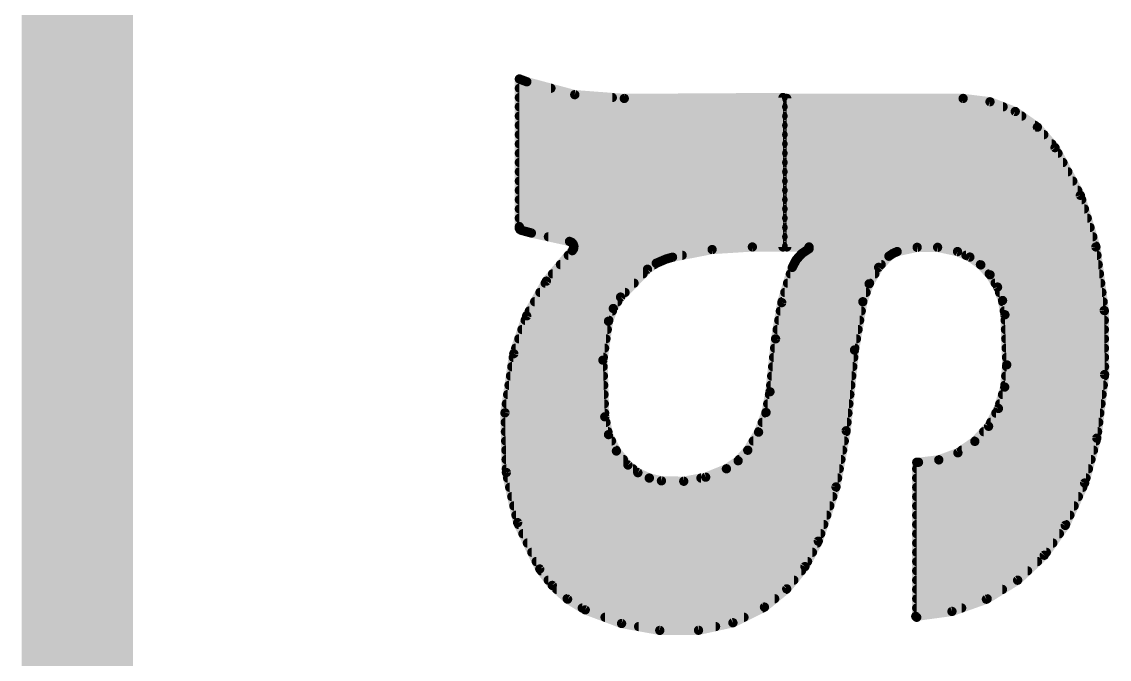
# Model space of a CAD drawing. Extents: x -6.3 to 44.5, y -10.2 to 43.3.
# Drawn here: x -0.152 to 2.823, y 10.172 to 11.917 of the extents above; entities that cross this region are included whole.
import ezdxf

# ---------------------------------------------------------------- set-up
doc = ezdxf.new("R2010")
doc.units = 0
doc.layers.add('20', color=53, linetype='CONTINUOUS')
doc.layers.add('22', color=40, linetype='CONTINUOUS')

msp = doc.modelspace()

# ---------------------------------------------------------------- linework, layer by layer
at = {"layer": '20', "const_width": 0.3048}
msp.add_lwpolyline([(0, 39.37), (0, 3.81)], dxfattribs=at)
at = {"layer": '22', "const_width": 0.0127}
for points in [[(1.2154, 11.7602, 1), (1.2026, 11.7602)], [(1.2112, 11.7662, 1), (1.2068, 11.7542)], [(1.2311, 11.7587, 1), (1.2277, 11.7465)], [(1.2272, 11.7466, 1), (1.2316, 11.7586)], [(1.209, 11.7411, 1), (1.209, 11.7285)], [(1.2955, 11.7285, 1), (1.2955, 11.7411)], [(1.3611, 11.7236, 1), (1.3601, 11.7109)], [(1.359, 11.7111, 1), (1.3623, 11.7234)], [(1.209, 11.7157, 1), (1.209, 11.7031)], [(1.209, 11.6904, 1), (1.209, 11.6777)], [(1.4634, 11.7031, 1), (1.4634, 11.7157)], [(1.4961, 11.7132, 1), (1.4961, 11.7006)], [(1.4956, 11.7006, 1), (1.4966, 11.7132)], [(1.9368, 11.7094, 1), (1.9241, 11.7094)], [(1.9304, 11.7031, 1), (1.9304, 11.7157)], [(1.9304, 11.6777, 1), (1.9304, 11.6904)], [(1.947, 11.7069, 1), (1.9343, 11.7069)], [(1.9406, 11.7133, 1), (1.9406, 11.7006)], [(1.9406, 11.6904, 1), (1.9406, 11.6777)], [(2.424, 11.7132, 1), (2.4224, 11.7006)], [(2.4232, 11.7006, 1), (2.4232, 11.7133)], [(2.499, 11.7037, 1), (2.4944, 11.6919)], [(2.4959, 11.6915, 1), (2.4975, 11.7041)], [(2.5324, 11.6777, 1), (2.5324, 11.6904)], [(1.209, 11.6649, 1), (1.209, 11.6523)], [(1.9304, 11.6523, 1), (1.9304, 11.6649)], [(1.9406, 11.6649, 1), (1.9406, 11.6523)], [(2.5695, 11.6763, 1), (2.5621, 11.6659)], [(2.5635, 11.6652, 1), (2.5681, 11.677)], [(2.5835, 11.6523, 1), (2.5835, 11.6649)], [(1.209, 11.6395, 1), (1.209, 11.6269)], [(1.9304, 11.6269, 1), (1.9304, 11.6395)], [(1.9406, 11.6395, 1), (1.9406, 11.6269)], [(2.6195, 11.6269, 1), (2.6195, 11.6395)], [(2.6311, 11.6325, 1), (2.6215, 11.6242)], [(2.6226, 11.6232, 1), (2.63, 11.6336)], [(1.209, 11.6142, 1), (1.209, 11.6015)], [(1.9304, 11.6015, 1), (1.9304, 11.6142)], [(1.9406, 11.6142, 1), (1.9406, 11.6015)], [(2.644, 11.6015, 1), (2.644, 11.6142)], [(1.209, 11.5887, 1), (1.209, 11.5761)], [(1.9304, 11.5761, 1), (1.9304, 11.5887)], [(1.9406, 11.5887, 1), (1.9406, 11.5761)], [(2.6658, 11.5761, 1), (2.6658, 11.5887)], [(2.6802, 11.5752, 1), (2.669, 11.5692)], [(2.6698, 11.5681, 1), (2.6794, 11.5763)], [(1.209, 11.5633, 1), (1.209, 11.5507)], [(1.9304, 11.5507, 1), (1.9304, 11.5633)], [(1.9406, 11.5633, 1), (1.9406, 11.5507)], [(2.6827, 11.5507, 1), (2.6827, 11.5633)], [(1.209, 11.538, 1), (1.209, 11.5253)], [(1.209, 11.5125, 1), (1.209, 11.4999)], [(1.9304, 11.5253, 1), (1.9304, 11.538)], [(1.9304, 11.4999, 1), (1.9304, 11.5125)], [(1.9406, 11.538, 1), (1.9406, 11.5253)], [(1.9406, 11.5125, 1), (1.9406, 11.4999)], [(2.6962, 11.5253, 1), (2.6962, 11.538)], [(2.7097, 11.4999, 1), (2.7097, 11.5125)], [(1.209, 11.4871, 1), (1.209, 11.4745)], [(1.9304, 11.4745, 1), (1.9304, 11.4871)], [(1.9406, 11.4871, 1), (1.9406, 11.4745)], [(2.7232, 11.4745, 1), (2.7232, 11.4871)], [(1.209, 11.4618, 1), (1.209, 11.4491)], [(1.9304, 11.4491, 1), (1.9304, 11.4618)], [(1.9406, 11.4618, 1), (1.9406, 11.4491)], [(2.7367, 11.4491, 1), (2.7367, 11.4618)], [(1.209, 11.4363, 1), (1.209, 11.4237)], [(1.9304, 11.4237, 1), (1.9304, 11.4363)], [(1.9406, 11.4363, 1), (1.9406, 11.4237)], [(2.75, 11.4437, 1), (2.7378, 11.44)], [(2.7383, 11.4389, 1), (2.7495, 11.4449)], [(2.7475, 11.4237, 1), (2.7475, 11.4363)], [(1.209, 11.4109, 1), (1.209, 11.3983)], [(1.9304, 11.3983, 1), (1.9304, 11.4109)], [(1.9406, 11.4109, 1), (1.9406, 11.3983)], [(2.7551, 11.3983, 1), (2.7551, 11.4109)], [(1.2088, 11.3601, 1), (1.2088, 11.3475)], [(1.209, 11.3856, 1), (1.209, 11.3729)], [(1.2153, 11.3558, 1), (1.2027, 11.3568)], [(1.9304, 11.3729, 1), (1.9304, 11.3856)], [(1.9304, 11.3475, 1), (1.9304, 11.3601)], [(1.9406, 11.3856, 1), (1.9406, 11.3729)], [(1.9406, 11.3601, 1), (1.9406, 11.3475)], [(2.7627, 11.3729, 1), (2.7627, 11.3856)], [(2.7704, 11.3475, 1), (2.7704, 11.3601)], [(1.2023, 11.3527, 1), (1.215, 11.3516)], [(1.2143, 11.355, 1), (1.203, 11.3493)], [(1.2026, 11.3563, 1), (1.2154, 11.3563)], [(1.2139, 11.3538, 1), (1.2072, 11.343)], [(1.2049, 11.3455, 1), (1.2162, 11.3513)], [(1.2158, 11.3523, 1), (1.2124, 11.3401)], [(1.2108, 11.3408, 1), (1.2174, 11.3516)], [(1.2435, 11.3448, 1), (1.2407, 11.3324)], [(1.2404, 11.3325, 1), (1.2438, 11.3447)], [(1.2885, 11.3347, 1), (1.2885, 11.3221)], [(1.9304, 11.3221, 1), (1.9304, 11.3347)], [(1.9406, 11.3347, 1), (1.9406, 11.3221)], [(2.778, 11.3221, 1), (2.778, 11.3347)], [(1.3487, 11.3215, 1), (1.3437, 11.3099)], [(1.3448, 11.3095, 1), (1.3476, 11.3219)], [(1.3569, 11.3174, 1), (1.3474, 11.3089)], [(1.3496, 11.3073, 1), (1.3547, 11.319)], [(1.3625, 11.3101, 1), (1.3504, 11.3065)], [(1.3517, 11.3041, 1), (1.3612, 11.3125)], [(1.358, 11.3094, 1), (1.358, 11.2967)], [(1.3646, 11.3012, 1), (1.352, 11.303)], [(1.3522, 11.3003, 1), (1.3644, 11.3039)], [(1.3627, 11.2922, 1), (1.3521, 11.2992)], [(1.8466, 11.3069, 1), (1.8466, 11.2942)], [(1.847, 11.2942, 1), (1.8462, 11.3068)], [(1.9241, 11.3005, 1), (1.9368, 11.3005)], [(1.9304, 11.2967, 1), (1.9304, 11.3094)], [(1.9304, 11.2942, 1), (1.9304, 11.3069)], [(1.9406, 11.3094, 1), (1.9406, 11.2967)], [(1.9406, 11.3069, 1), (1.9406, 11.2942)], [(1.9343, 11.3005, 1), (1.947, 11.3005)], [(2.0078, 11.3005, 1), (1.9951, 11.3005)], [(2.005, 11.2901, 1), (1.998, 11.3007)], [(2.0015, 11.2942, 1), (2.0015, 11.3069)], [(2.2974, 11.3058, 1), (2.2974, 11.2931)], [(2.2987, 11.2933, 1), (2.2961, 11.3057)], [(2.3546, 11.3057, 1), (2.352, 11.2933)], [(2.3533, 11.2931, 1), (2.3533, 11.3058)], [(2.7927, 11.3013, 1), (2.7801, 11.2997)], [(2.7803, 11.2987, 1), (2.7925, 11.3023)], [(2.7856, 11.2967, 1), (2.7856, 11.3094)], [(1.343, 11.284, 1), (1.343, 11.2713)], [(1.3485, 11.2938, 1), (1.3591, 11.2868)], [(1.3586, 11.2862, 1), (1.349, 11.2944)], [(1.3511, 11.2966, 1), (1.3636, 11.2948)], [(1.6086, 11.2735, 1), (1.6122, 11.2613)], [(1.6129, 11.2616, 1), (1.6079, 11.2732)], [(1.6269, 11.2787, 1), (1.6293, 11.2663)], [(1.6299, 11.2664, 1), (1.6263, 11.2786)], [(1.6545, 11.2713, 1), (1.6545, 11.284)], [(1.7361, 11.2998, 1), (1.7369, 11.2871)], [(1.7377, 11.2872, 1), (1.7352, 11.2997)], [(1.9721, 11.2624, 1), (1.9609, 11.2682)], [(1.9776, 11.284, 1), (1.9776, 11.2713)], [(1.9786, 11.2879, 1), (1.9856, 11.2773)], [(1.9868, 11.2783, 1), (1.9773, 11.2868)], [(1.9951, 11.2954, 1), (2.0078, 11.2954)], [(2.2164, 11.2803, 1), (2.2236, 11.2699)], [(2.2247, 11.2708, 1), (2.2153, 11.2794)], [(2.2236, 11.2713, 1), (2.2236, 11.284)], [(2.2282, 11.2884, 1), (2.2333, 11.2767)], [(2.2344, 11.2773, 1), (2.2272, 11.2878)], [(2.2415, 11.294, 1), (2.2441, 11.2816)], [(2.2453, 11.282, 1), (2.2403, 11.2936)], [(2.4105, 11.2936, 1), (2.4053, 11.282)], [(2.4066, 11.2816, 1), (2.4092, 11.294)], [(2.4309, 11.284, 1), (2.4309, 11.2713)], [(2.4453, 11.278, 1), (2.438, 11.2677)], [(2.4391, 11.267, 1), (2.4442, 11.2786)], [(2.7894, 11.2713, 1), (2.7894, 11.284)], [(1.3214, 11.2585, 1), (1.3214, 11.2459)], [(1.556, 11.2447, 1), (1.5632, 11.2343)], [(1.5642, 11.2351, 1), (1.555, 11.2439)], [(1.5811, 11.2618, 1), (1.5861, 11.2501)], [(1.5782, 11.2459, 1), (1.5782, 11.2585)], [(1.5872, 11.2507, 1), (1.58, 11.2612)], [(1.9502, 11.2475, 1), (1.9614, 11.2417)], [(1.9619, 11.2428, 1), (1.9497, 11.2464)], [(1.9597, 11.2585, 1), (1.9597, 11.2459)], [(1.9618, 11.2695, 1), (1.9712, 11.261)], [(2.1873, 11.2489, 1), (2.1967, 11.2403)], [(2.1975, 11.2414, 1), (2.1865, 11.2478)], [(2.199, 11.2459, 1), (2.199, 11.2585)], [(2.4705, 11.2585, 1), (2.4705, 11.2459)], [(2.4764, 11.2557, 1), (2.467, 11.2471)], [(2.468, 11.2462, 1), (2.4754, 11.2565)], [(2.7928, 11.2459, 1), (2.7928, 11.2585)], [(1.2781, 11.2111, 1), (1.2878, 11.2029)], [(1.2885, 11.2039, 1), (1.2774, 11.2101)], [(1.2998, 11.2332, 1), (1.2998, 11.2205)], [(1.5473, 11.2205, 1), (1.5473, 11.2332)], [(1.9505, 11.2332, 1), (1.9505, 11.2205)], [(2.1817, 11.2205, 1), (2.1817, 11.2332)], [(2.4945, 11.2332, 1), (2.4945, 11.2205)], [(2.5022, 11.2276, 1), (2.4914, 11.221)], [(2.4921, 11.22, 1), (2.5015, 11.2286)], [(2.7961, 11.2205, 1), (2.7961, 11.2332)], [(1.2654, 11.1823, 1), (1.2654, 11.1697)], [(1.2798, 11.2078, 1), (1.2798, 11.1951)], [(1.4982, 11.1697, 1), (1.4982, 11.1823)], [(1.5228, 11.1951, 1), (1.5228, 11.2078)], [(1.9353, 11.1823, 1), (1.9353, 11.1697)], [(1.9429, 11.2078, 1), (1.9429, 11.1951)], [(2.1577, 11.1697, 1), (2.1577, 11.1823)], [(2.1605, 11.2028, 1), (2.1716, 11.1964)], [(2.172, 11.1975, 1), (2.1601, 11.2017)], [(2.1671, 11.1951, 1), (2.1671, 11.2078)], [(2.5108, 11.2078, 1), (2.5108, 11.1951)], [(2.5233, 11.1929, 1), (2.5114, 11.1885)], [(2.5119, 11.1874, 1), (2.5228, 11.194)], [(2.5228, 11.1823, 1), (2.5228, 11.1697)], [(2.7995, 11.1951, 1), (2.7995, 11.2078)], [(2.8029, 11.1697, 1), (2.8029, 11.1823)], [(1.251, 11.157, 1), (1.251, 11.1443)], [(1.4779, 11.1443, 1), (1.4779, 11.157)], [(1.4813, 11.1677, 1), (1.4905, 11.1589)], [(1.4913, 11.1599, 1), (1.4805, 11.1667)], [(1.9333, 11.1471, 1), (1.9208, 11.1492)], [(1.9278, 11.157, 1), (1.9278, 11.1443)], [(2.1428, 11.1527, 1), (2.1548, 11.1485)], [(2.1551, 11.1495, 1), (2.1425, 11.1517)], [(2.1488, 11.1443, 1), (2.1488, 11.157)], [(2.5374, 11.1549, 1), (2.5248, 11.1528)], [(2.5251, 11.1516, 1), (2.537, 11.1561)], [(2.5316, 11.157, 1), (2.5316, 11.1443)], [(2.8062, 11.1443, 1), (2.8062, 11.157)], [(1.2365, 11.1316, 1), (1.2365, 11.1189)], [(1.4607, 11.1354, 1), (1.4714, 11.1286)], [(1.472, 11.1297, 1), (1.4601, 11.1342)], [(1.4635, 11.1189, 1), (1.4635, 11.1316)], [(1.9231, 11.1316, 1), (1.9231, 11.1189)], [(1.921, 11.15, 1), (1.9331, 11.1464)], [(2.1444, 11.1189, 1), (2.1444, 11.1316)], [(2.5358, 11.1316, 1), (2.5358, 11.1189)], [(2.8157, 11.1267, 1), (2.803, 11.1266)], [(2.8031, 11.1258, 1), (2.8157, 11.1275)], [(2.8094, 11.1189, 1), (2.8094, 11.1316)], [(1.2249, 11.1061, 1), (1.2249, 11.0935)], [(1.2235, 11.1151, 1), (1.2345, 11.1088)], [(1.235, 11.1099, 1), (1.223, 11.114)], [(1.4592, 11.0964, 1), (1.4466, 11.0982)], [(1.447, 11.0996, 1), (1.4588, 11.095)], [(1.4539, 11.0935, 1), (1.4539, 11.1061)], [(1.9188, 11.1061, 1), (1.9188, 11.0935)], [(2.14, 11.0935, 1), (2.14, 11.1061)], [(2.5438, 11.1152, 1), (2.5312, 11.1148)], [(2.5312, 11.114, 1), (2.5438, 11.116)], [(2.5381, 11.1061, 1), (2.5381, 11.0935)], [(2.8095, 11.0935, 1), (2.8095, 11.1061)], [(1.2162, 11.0808, 1), (1.2162, 11.0681)], [(1.4496, 11.0681, 1), (1.4496, 11.0808)], [(1.9144, 11.0808, 1), (1.9144, 11.0681)], [(2.1357, 11.0681, 1), (2.1357, 11.0808)], [(2.539, 11.0808, 1), (2.539, 11.0681)], [(2.8096, 11.0681, 1), (2.8096, 11.0808)], [(1.2076, 11.0554, 1), (1.2076, 11.0427)], [(1.446, 11.0427, 1), (1.446, 11.0554)], [(1.9101, 11.0554, 1), (1.9101, 11.0427)], [(1.9164, 11.0483, 1), (1.9038, 11.0497)], [(1.9038, 11.0501, 1), (1.9164, 11.0479)], [(2.1313, 11.0427, 1), (2.1313, 11.0554)], [(2.5399, 11.0554, 1), (2.5399, 11.0427)], [(2.8098, 11.0427, 1), (2.8098, 11.0554)], [(1.1923, 11.0046, 1), (1.1923, 10.9919)], [(1.2001, 11.0075, 1), (1.1875, 11.0093)], [(1.1878, 11.0104, 1), (1.1998, 11.0064)], [(1.199, 11.0299, 1), (1.199, 11.0173)], [(1.4387, 10.9919, 1), (1.4387, 11.0046)], [(1.4423, 11.0173, 1), (1.4423, 11.0299)], [(1.9047, 11.0046, 1), (1.9047, 10.9919)], [(1.9074, 11.0299, 1), (1.9074, 11.0173)], [(2.1197, 11.0196, 1), (2.1323, 11.0174)], [(2.1323, 11.0178, 1), (2.1197, 11.0192)], [(2.1239, 10.9919, 1), (2.1239, 11.0046)], [(2.1269, 11.0173, 1), (2.1269, 11.0299)], [(2.5408, 11.0299, 1), (2.5408, 11.0173)], [(2.5418, 11.0046, 1), (2.5418, 10.9919)], [(2.8099, 11.0173, 1), (2.8099, 11.0299)], [(2.81, 10.9919, 1), (2.81, 11.0046)], [(1.1885, 10.9792, 1), (1.1885, 10.9665)], [(1.4439, 10.9908, 1), (1.4313, 10.9904)], [(1.4313, 10.9915, 1), (1.4439, 10.9897)], [(1.4382, 10.9665, 1), (1.4382, 10.9792)], [(1.902, 10.9792, 1), (1.902, 10.9665)], [(2.1213, 10.9665, 1), (2.1213, 10.9792)], [(2.542, 10.9792, 1), (2.542, 10.9665)], [(2.5488, 10.9773, 1), (2.5362, 10.9785)], [(2.5362, 10.9777, 1), (2.5488, 10.9781)], [(2.8101, 10.9665, 1), (2.8101, 10.9792)], [(1.1847, 10.9537, 1), (1.1847, 10.9411)], [(1.439, 10.9411, 1), (1.439, 10.9537)], [(1.8994, 10.9537, 1), (1.8994, 10.9411)], [(2.1186, 10.9411, 1), (2.1186, 10.9537)], [(2.5397, 10.9537, 1), (2.5397, 10.9411)], [(2.8039, 10.9512, 1), (2.8166, 10.9513)], [(2.8165, 10.9505, 1), (2.8039, 10.952)], [(2.8098, 10.9411, 1), (2.8098, 10.9537)], [(1.1809, 10.9284, 1), (1.1809, 10.9157)], [(1.4399, 10.9157, 1), (1.4399, 10.9284)], [(1.8967, 10.9284, 1), (1.8967, 10.9157)], [(2.116, 10.9157, 1), (2.116, 10.9284)], [(2.5306, 10.9177, 1), (2.5433, 10.9165)], [(2.543, 10.9153, 1), (2.5309, 10.9189)], [(2.5374, 10.9284, 1), (2.5374, 10.9157)], [(2.8066, 10.9157, 1), (2.8066, 10.9284)], [(1.1771, 10.903, 1), (1.1771, 10.8903)], [(1.4407, 10.8903, 1), (1.4407, 10.903)], [(1.8933, 10.903, 1), (1.8933, 10.8903)], [(1.8885, 10.9049, 1), (1.9011, 10.9035)], [(1.901, 10.903, 1), (1.8886, 10.9054)], [(2.1134, 10.8903, 1), (2.1134, 10.903)], [(2.5309, 10.903, 1), (2.5309, 10.8903)], [(2.8035, 10.8903, 1), (2.8035, 10.903)], [(1.1733, 10.8775, 1), (1.1733, 10.8649)], [(1.4415, 10.8649, 1), (1.4415, 10.8775)], [(1.8899, 10.8453, 1), (1.878, 10.8498)], [(1.8885, 10.8775, 1), (1.8885, 10.8649)], [(2.1107, 10.8649, 1), (2.1107, 10.8775)], [(2.5136, 10.8603, 1), (2.5258, 10.8567)], [(2.5253, 10.8554, 1), (2.5141, 10.8616)], [(2.5234, 10.8775, 1), (2.5234, 10.8649)], [(2.8004, 10.8649, 1), (2.8004, 10.8775)], [(1.176, 10.8468, 1), (1.1633, 10.8465)], [(1.1697, 10.8521, 1), (1.1697, 10.8395)], [(1.1634, 10.8476, 1), (1.176, 10.8457)], [(1.1703, 10.8268, 1), (1.1703, 10.8141)], [(1.4489, 10.8369, 1), (1.4365, 10.8343)], [(1.4364, 10.8354, 1), (1.449, 10.8358)], [(1.4424, 10.8395, 1), (1.4424, 10.8521)], [(1.4459, 10.8141, 1), (1.4459, 10.8268)], [(1.8736, 10.8268, 1), (1.8736, 10.8141)], [(1.8833, 10.8521, 1), (1.8833, 10.8395)], [(1.8777, 10.8488, 1), (1.8902, 10.8464)], [(2.1055, 10.8141, 1), (2.1055, 10.8268)], [(2.1081, 10.8395, 1), (2.1081, 10.8521)], [(2.4988, 10.8268, 1), (2.4988, 10.8141)], [(2.5127, 10.8521, 1), (2.5127, 10.8395)], [(2.7942, 10.8141, 1), (2.7942, 10.8268)], [(2.7973, 10.8395, 1), (2.7973, 10.8521)], [(1.1709, 10.8013, 1), (1.1709, 10.7887)], [(1.4513, 10.7887, 1), (1.4513, 10.8013)], [(1.8575, 10.796, 1), (1.8694, 10.7914)], [(1.864, 10.8013, 1), (1.864, 10.7887)], [(1.8689, 10.7904, 1), (1.858, 10.797)], [(2.0968, 10.7982, 1), (2.1094, 10.7968)], [(2.1093, 10.7964, 1), (2.0969, 10.7986)], [(2.1027, 10.7887, 1), (2.1027, 10.8013)], [(2.4795, 10.8013, 1), (2.4795, 10.7887)], [(2.4873, 10.8127, 1), (2.4984, 10.8065)], [(2.4975, 10.8053, 1), (2.4881, 10.8139)], [(2.7911, 10.7887, 1), (2.7911, 10.8013)], [(1.1715, 10.7759, 1), (1.1715, 10.7633)], [(1.4587, 10.7897, 1), (1.4473, 10.7841)], [(1.4468, 10.7856, 1), (1.4592, 10.7882)], [(1.4613, 10.7633, 1), (1.4613, 10.7759)], [(1.8491, 10.7759, 1), (1.8491, 10.7633)], [(2.0981, 10.7633, 1), (2.0981, 10.7759)], [(2.4505, 10.7727, 1), (2.4599, 10.7641)], [(2.4563, 10.7759, 1), (2.4563, 10.7633)], [(2.4587, 10.7631, 1), (2.4516, 10.7737)], [(2.7826, 10.778, 1), (2.7952, 10.7764)], [(2.795, 10.7755, 1), (2.7828, 10.7789)], [(2.7868, 10.7633, 1), (2.7868, 10.7759)], [(1.1721, 10.7506, 1), (1.1721, 10.7379)], [(1.4795, 10.7461, 1), (1.4697, 10.738)], [(1.4689, 10.7393, 1), (1.4803, 10.7448)], [(1.4735, 10.7379, 1), (1.4735, 10.7506)], [(1.8284, 10.7475, 1), (1.8394, 10.7409)], [(1.8339, 10.7506, 1), (1.8339, 10.7379)], [(1.8386, 10.7399, 1), (1.8292, 10.7485)], [(2.0935, 10.7379, 1), (2.0935, 10.7506)], [(2.4054, 10.7425, 1), (2.4125, 10.7319)], [(2.4111, 10.7313, 1), (2.4067, 10.7432)], [(2.4193, 10.7506, 1), (2.4193, 10.7379)], [(2.7799, 10.7379, 1), (2.7799, 10.7506)], [(1.1727, 10.7251, 1), (1.1727, 10.7125)], [(1.4937, 10.7125, 1), (1.4937, 10.7251)], [(1.5101, 10.7086, 1), (1.5023, 10.6986)], [(1.5013, 10.6996, 1), (1.5111, 10.7076)], [(1.8029, 10.7197, 1), (1.8123, 10.7112)], [(1.8112, 10.7102, 1), (1.804, 10.7207)], [(1.8107, 10.7251, 1), (1.8107, 10.7125)], [(2.0889, 10.7125, 1), (2.0889, 10.7251)], [(2.3026, 10.7112, 1), (2.2899, 10.7112)], [(2.2962, 10.7175, 1), (2.2962, 10.7049)], [(2.3005, 10.7175, 1), (2.3019, 10.7049)], [(2.3012, 10.7049, 1), (2.3012, 10.7175)], [(2.3544, 10.7237, 1), (2.3588, 10.7118)], [(2.3594, 10.7251, 1), (2.3594, 10.7125)], [(2.3574, 10.7115, 1), (2.3559, 10.7241)], [(2.773, 10.7125, 1), (2.773, 10.7251)], [(1.1733, 10.6997, 1), (1.1733, 10.6871)], [(1.1797, 10.6846, 1), (1.1673, 10.6818)], [(1.1672, 10.6831, 1), (1.1798, 10.6833)], [(1.5195, 10.6871, 1), (1.5195, 10.6997)], [(1.5361, 10.6885, 1), (1.5306, 10.677)], [(1.5295, 10.6777, 1), (1.5372, 10.6878)], [(1.7165, 10.6763, 1), (1.7213, 10.6645)], [(1.72, 10.6642, 1), (1.7177, 10.6767)], [(1.7755, 10.6997, 1), (1.7755, 10.6871)], [(1.7719, 10.6986, 1), (1.7791, 10.6882)], [(1.7779, 10.6875, 1), (1.7731, 10.6993)], [(2.0843, 10.6871, 1), (2.0843, 10.6997)], [(2.2962, 10.6997, 1), (2.2962, 10.6871)], [(2.7661, 10.6871, 1), (2.7661, 10.6997)], [(1.1769, 10.6744, 1), (1.1769, 10.6617)], [(1.1826, 10.6489, 1), (1.1826, 10.6363)], [(1.5658, 10.6743, 1), (1.5629, 10.6619)], [(1.5616, 10.6624, 1), (1.567, 10.6738)], [(1.5648, 10.6617, 1), (1.5648, 10.6744)], [(1.5978, 10.6667, 1), (1.5976, 10.6541)], [(1.5963, 10.6542, 1), (1.5991, 10.6666)], [(1.6576, 10.6655, 1), (1.66, 10.653)], [(1.6587, 10.6529, 1), (1.6589, 10.6656)], [(1.7058, 10.6744, 1), (1.7058, 10.6617)], [(2.0813, 10.6418, 1), (2.0693, 10.6458)], [(2.0749, 10.6363, 1), (2.0749, 10.6489)], [(2.0797, 10.6617, 1), (2.0797, 10.6744)], [(2.2962, 10.6744, 1), (2.2962, 10.6617)], [(2.2962, 10.6489, 1), (2.2962, 10.6363)], [(2.7494, 10.656, 1), (2.7616, 10.6527)], [(2.7613, 10.6517, 1), (2.7497, 10.657)], [(2.7501, 10.6363, 1), (2.7501, 10.6489)], [(2.7592, 10.6617, 1), (2.7592, 10.6744)], [(1.1883, 10.6235, 1), (1.1883, 10.6109)], [(2.0666, 10.6109, 1), (2.0666, 10.6235)], [(2.0691, 10.6449, 1), (2.0816, 10.6427)], [(2.2962, 10.6235, 1), (2.2962, 10.6109)], [(2.7385, 10.6109, 1), (2.7385, 10.6235)], [(1.194, 10.5982, 1), (1.194, 10.5855)], [(2.0584, 10.5855, 1), (2.0584, 10.5982)], [(2.2962, 10.5982, 1), (2.2962, 10.5855)], [(2.7269, 10.5855, 1), (2.7269, 10.5982)], [(1.1998, 10.5727, 1), (1.1998, 10.5601)], [(2.0501, 10.5601, 1), (2.0501, 10.5727)], [(2.2962, 10.5727, 1), (2.2962, 10.5601)], [(2.7153, 10.5601, 1), (2.7153, 10.5727)], [(1.2101, 10.5487, 1), (1.1986, 10.5433)], [(1.1981, 10.5446, 1), (1.2105, 10.5474)], [(1.2067, 10.5473, 1), (1.2067, 10.5347)], [(2.0418, 10.5347, 1), (2.0418, 10.5473)], [(2.2962, 10.5473, 1), (2.2962, 10.5347)], [(2.6968, 10.5411, 1), (2.7084, 10.5359)], [(2.7078, 10.5348, 1), (2.6974, 10.5422)], [(2.7037, 10.5347, 1), (2.7037, 10.5473)], [(1.2188, 10.522, 1), (1.2188, 10.5093)], [(2.0209, 10.4973, 1), (2.0329, 10.4933)], [(2.0325, 10.4923, 1), (2.0213, 10.4983)], [(2.0335, 10.5093, 1), (2.0335, 10.522)], [(2.2962, 10.522, 1), (2.2962, 10.5093)], [(2.6865, 10.5093, 1), (2.6865, 10.522)], [(1.231, 10.4965, 1), (1.231, 10.4839)], [(1.2431, 10.4711, 1), (1.2431, 10.4585)], [(2.0109, 10.4585, 1), (2.0109, 10.4711)], [(2.0242, 10.4839, 1), (2.0242, 10.4965)], [(2.2962, 10.4965, 1), (2.2962, 10.4839)], [(2.2962, 10.4711, 1), (2.2962, 10.4585)], [(2.6508, 10.4585, 1), (2.6508, 10.4711)], [(2.6687, 10.4839, 1), (2.6687, 10.4965)], [(1.2552, 10.4458, 1), (1.2552, 10.4331)], [(1.9975, 10.4331, 1), (1.9975, 10.4458)], [(2.2962, 10.4458, 1), (2.2962, 10.4331)], [(2.6266, 10.4331, 1), (2.6266, 10.4458)], [(2.6399, 10.4604, 1), (2.6503, 10.4531)], [(2.6495, 10.4521, 1), (2.6408, 10.4614)], [(1.27, 10.4229, 1), (1.2598, 10.4153)], [(1.2592, 10.4164, 1), (1.2706, 10.4218)], [(1.2688, 10.4203, 1), (1.2688, 10.4077)], [(1.9808, 10.4077, 1), (1.9808, 10.4203)], [(1.9847, 10.4286, 1), (1.9959, 10.4227)], [(1.9952, 10.4216, 1), (1.9854, 10.4297)], [(2.2962, 10.4203, 1), (2.2962, 10.4077)], [(2.5995, 10.4077, 1), (2.5995, 10.4203)], [(1.2881, 10.3949, 1), (1.2881, 10.3823)], [(1.3034, 10.3789, 1), (1.2949, 10.3695)], [(1.2941, 10.3704, 1), (1.3042, 10.3781)], [(1.9601, 10.3823, 1), (1.9601, 10.3949)], [(2.2962, 10.3949, 1), (2.2962, 10.3823)], [(2.5678, 10.393, 1), (2.5765, 10.3838)], [(2.5755, 10.383, 1), (2.5689, 10.3938)], [(2.5724, 10.3823, 1), (2.5724, 10.3949)], [(1.3114, 10.3696, 1), (1.3114, 10.3569)], [(1.9356, 10.3687, 1), (1.9455, 10.3607)], [(1.9446, 10.3598, 1), (1.9365, 10.3696)], [(1.9387, 10.3569, 1), (1.9387, 10.3696)], [(2.2962, 10.3696, 1), (2.2962, 10.3569)], [(2.5308, 10.3569, 1), (2.5308, 10.3696)], [(1.3397, 10.3441, 1), (1.3397, 10.3315)], [(1.3444, 10.3419, 1), (1.3378, 10.3311)], [(1.3369, 10.3318, 1), (1.3453, 10.3412)], [(1.381, 10.3187, 1), (1.381, 10.3061)], [(1.8756, 10.3198, 1), (1.8836, 10.31)], [(1.8746, 10.3061, 1), (1.8746, 10.3187)], [(1.8824, 10.3092, 1), (1.8768, 10.3206)], [(1.9076, 10.3315, 1), (1.9076, 10.3441)], [(2.2962, 10.3441, 1), (2.2962, 10.3315)], [(2.2962, 10.3187, 1), (2.2962, 10.3061)], [(2.4191, 10.3061, 1), (2.4191, 10.3187)], [(2.4835, 10.3419, 1), (2.4901, 10.331)], [(2.4889, 10.3305, 1), (2.4847, 10.3424)], [(2.489, 10.3315, 1), (2.489, 10.3441)], [(1.3916, 10.3132, 1), (1.3872, 10.3014)], [(1.3861, 10.3019, 1), (1.3927, 10.3127)], [(1.4435, 10.2934, 1), (1.4435, 10.2807)], [(1.8235, 10.2807, 1), (1.8235, 10.2934)], [(2.298, 10.2941, 1), (2.2892, 10.2849)], [(2.2927, 10.2958, 1), (2.2945, 10.2832)], [(2.2918, 10.2824, 1), (2.3006, 10.2916)], [(2.3905, 10.309, 1), (2.3948, 10.297)], [(2.3935, 10.2967, 1), (2.3918, 10.3093)], [(1.4899, 10.2762, 1), (1.4876, 10.2637)], [(1.4865, 10.264, 1), (1.491, 10.2759)], [(1.5353, 10.2679, 1), (1.5353, 10.2553)], [(1.7459, 10.2553, 1), (1.7459, 10.2679)], [(1.7905, 10.2777, 1), (1.7962, 10.2663)], [(1.7947, 10.2658, 1), (1.792, 10.2782)], [(2.2899, 10.287, 1), (2.3026, 10.287)], [(1.5932, 10.2575, 1), (1.5932, 10.2448)], [(1.5921, 10.2449, 1), (1.5943, 10.2574)], [(1.6979, 10.2576, 1), (1.7007, 10.2452)], [(1.6993, 10.2451, 1), (1.6993, 10.2577)]]:
    msp.add_lwpolyline(points, format="xyb", dxfattribs=at)
at = {"layer": '22', "const_width": 0.0254}
for points in [[(1.209, 11.3563), (1.209, 11.7602)], [(1.209, 11.7602), (1.2294, 11.7526)], [(1.2294, 11.7526), (1.3606, 11.7172)], [(1.209, 11.7348), (1.2955, 11.7348)], [(1.3606, 11.7172), (1.4961, 11.7069)], [(1.209, 11.7094), (1.4634, 11.7094)], [(1.209, 11.684), (1.9304, 11.684)], [(1.4961, 11.7069), (1.9304, 11.7094)], [(1.9304, 11.7094), (1.9304, 11.3005)], [(1.9406, 11.3005), (1.9406, 11.7069)], [(1.9406, 11.7069), (2.4232, 11.7069)], [(1.9406, 11.684), (2.5324, 11.684)], [(2.4232, 11.7069), (2.4967, 11.6978)], [(2.4967, 11.6978), (2.5658, 11.6711)], [(1.209, 11.6586), (1.9304, 11.6586)], [(1.9406, 11.6586), (2.5835, 11.6586)], [(2.5658, 11.6711), (2.6263, 11.6284)], [(1.209, 11.6332), (1.9304, 11.6332)], [(1.9406, 11.6332), (2.6195, 11.6332)], [(2.6263, 11.6284), (2.6746, 11.5722)], [(1.209, 11.6078), (1.9304, 11.6078)], [(1.9406, 11.6078), (2.644, 11.6078)], [(1.209, 11.5824), (1.9304, 11.5824)], [(1.9406, 11.5824), (2.6658, 11.5824)], [(2.6746, 11.5722), (2.7439, 11.4419)], [(1.209, 11.557), (1.9304, 11.557)], [(1.9406, 11.557), (2.6827, 11.557)], [(1.209, 11.5316), (1.9304, 11.5316)], [(1.209, 11.5062), (1.9304, 11.5062)], [(1.9406, 11.5316), (2.6962, 11.5316)], [(1.9406, 11.5062), (2.7097, 11.5062)], [(1.209, 11.4808), (1.9304, 11.4808)], [(1.9406, 11.4808), (2.7232, 11.4808)], [(1.209, 11.4554), (1.9304, 11.4554)], [(1.9406, 11.4554), (2.7367, 11.4554)], [(1.209, 11.43), (1.9304, 11.43)], [(1.9406, 11.43), (2.7475, 11.43)], [(2.7439, 11.4419), (2.7864, 11.3005)], [(1.209, 11.4046), (1.9304, 11.4046)], [(1.9406, 11.4046), (2.7551, 11.4046)], [(1.2087, 11.3521), (1.209, 11.3563)], [(1.2088, 11.3538), (1.9304, 11.3538)], [(1.209, 11.3792), (1.9304, 11.3792)], [(1.9406, 11.3792), (2.7627, 11.3792)], [(1.9406, 11.3538), (2.7704, 11.3538)], [(1.2105, 11.3484), (1.2087, 11.3521)], [(1.2141, 11.3462), (1.2105, 11.3484)], [(1.2421, 11.3386), (1.2141, 11.3462)], [(1.3462, 11.3157), (1.2421, 11.3386)], [(1.2885, 11.3284), (1.9304, 11.3284)], [(1.9406, 11.3284), (2.778, 11.3284)], [(1.3521, 11.3131), (1.3462, 11.3157)], [(1.3564, 11.3083), (1.3521, 11.3131)], [(1.3538, 11.2903), (1.3574, 11.2957)], [(1.3583, 11.3021), (1.3564, 11.3083)], [(1.3574, 11.2957), (1.3583, 11.3021)], [(1.358, 11.303), (1.9304, 11.303)], [(1.8466, 11.3005), (1.7365, 11.2935)], [(1.9304, 11.3005), (1.8466, 11.3005)], [(1.9406, 11.303), (2.7856, 11.303)], [(2.0015, 11.3005), (1.9406, 11.3005)], [(1.9821, 11.2826), (2.0015, 11.2954)], [(2.0015, 11.2954), (2.0015, 11.3005)], [(2.2974, 11.2995), (2.2428, 11.2878)], [(2.3533, 11.2995), (2.2974, 11.2995)], [(2.4079, 11.2878), (2.3533, 11.2995)], [(2.7864, 11.3005), (2.8094, 11.1266)], [(1.283, 11.207), (1.3538, 11.2903)], [(1.343, 11.2776), (1.6545, 11.2776)], [(1.6104, 11.2674), (1.5836, 11.2559)], [(1.6281, 11.2725), (1.6104, 11.2674)], [(1.7365, 11.2935), (1.6281, 11.2725)], [(1.9558, 11.2446), (1.9665, 11.2653)], [(1.9665, 11.2653), (1.9821, 11.2826)], [(1.9776, 11.2776), (2.2236, 11.2776)], [(2.22, 11.2751), (2.192, 11.2446)], [(2.2308, 11.2825), (2.22, 11.2751)], [(2.2428, 11.2878), (2.2308, 11.2825)], [(2.4417, 11.2728), (2.4079, 11.2878)], [(2.4309, 11.2776), (2.7894, 11.2776)], [(2.4717, 11.2514), (2.4417, 11.2728)], [(1.3214, 11.2522), (1.5782, 11.2522)], [(1.5596, 11.2395), (1.4859, 11.1633)], [(1.5836, 11.2559), (1.5596, 11.2395)], [(1.927, 11.1482), (1.9558, 11.2446)], [(1.9597, 11.2522), (2.199, 11.2522)], [(2.192, 11.2446), (2.1661, 11.1996)], [(2.4705, 11.2522), (2.7928, 11.2522)], [(2.4968, 11.2243), (2.4717, 11.2514)], [(1.229, 11.1119), (1.283, 11.207)], [(1.2998, 11.2268), (1.5473, 11.2268)], [(1.9505, 11.2268), (2.1817, 11.2268)], [(2.4945, 11.2268), (2.7961, 11.2268)], [(2.5174, 11.1907), (2.4968, 11.2243)], [(1.2654, 11.176), (1.4982, 11.176)], [(1.2798, 11.2014), (1.5228, 11.2014)], [(1.9353, 11.176), (2.1577, 11.176)], [(1.9429, 11.2014), (2.1671, 11.2014)], [(2.1661, 11.1996), (2.1488, 11.1506)], [(2.5108, 11.2014), (2.7995, 11.2014)], [(2.5311, 11.1538), (2.5174, 11.1907)], [(2.5228, 11.176), (2.8029, 11.176)], [(1.251, 11.1506), (1.4779, 11.1506)], [(1.4859, 11.1633), (1.4661, 11.132)], [(1.9101, 11.049), (1.927, 11.1482)], [(1.9278, 11.1506), (2.1488, 11.1506)], [(2.1488, 11.1506), (2.126, 11.0185)], [(2.5375, 11.115), (2.5311, 11.1538)], [(2.5316, 11.1506), (2.8062, 11.1506)], [(1.2365, 11.1252), (1.4635, 11.1252)], [(1.4661, 11.132), (1.4529, 11.0973)], [(1.9231, 11.1252), (2.1444, 11.1252)], [(2.5358, 11.1252), (2.8094, 11.1252)], [(2.8094, 11.1266), (2.8102, 10.9513)], [(1.1938, 11.0084), (1.229, 11.1119)], [(1.2249, 11.0998), (1.4539, 11.0998)], [(1.4529, 11.0973), (1.4376, 10.9906)], [(1.9188, 11.0998), (2.14, 11.0998)], [(2.5425, 10.9779), (2.5375, 11.115)], [(2.5381, 11.0998), (2.8095, 11.0998)], [(1.2162, 11.0744), (1.4496, 11.0744)], [(1.9144, 11.0744), (2.1357, 11.0744)], [(2.539, 11.0744), (2.8096, 11.0744)], [(1.2076, 11.049), (1.446, 11.049)], [(1.8948, 10.9042), (1.9101, 11.049)], [(1.9101, 11.049), (2.1313, 11.049)], [(2.5399, 11.049), (2.8098, 11.049)], [(1.1697, 10.8467), (1.1938, 11.0084)], [(1.1923, 10.9982), (1.4387, 10.9982)], [(1.199, 11.0236), (1.4423, 11.0236)], [(1.9047, 10.9982), (2.1239, 10.9982)], [(1.9074, 11.0236), (2.1269, 11.0236)], [(2.126, 11.0185), (2.1031, 10.7975)], [(2.5408, 11.0236), (2.8099, 11.0236)], [(2.5418, 10.9982), (2.81, 10.9982)], [(1.1885, 10.9728), (1.4382, 10.9728)], [(1.4376, 10.9906), (1.4427, 10.8356)], [(1.902, 10.9728), (2.1213, 10.9728)], [(2.537, 10.9171), (2.5425, 10.9779)], [(2.542, 10.9728), (2.8101, 10.9728)], [(1.1847, 10.9474), (1.439, 10.9474)], [(1.8994, 10.9474), (2.1186, 10.9474)], [(2.5397, 10.9474), (2.8098, 10.9474)], [(2.8102, 10.9513), (2.7889, 10.7772)], [(1.1809, 10.922), (1.4399, 10.922)], [(1.8967, 10.922), (2.116, 10.922)], [(2.5197, 10.8585), (2.537, 10.9171)], [(2.5374, 10.922), (2.8066, 10.922)], [(1.1771, 10.8966), (1.4407, 10.8966)], [(1.884, 10.8476), (1.8948, 10.9042)], [(1.8933, 10.8966), (2.1134, 10.8966)], [(2.5309, 10.8966), (2.8035, 10.8966)], [(1.1733, 10.8712), (1.4415, 10.8712)], [(1.8635, 10.7937), (1.884, 10.8476)], [(1.8885, 10.8712), (2.1107, 10.8712)], [(2.4928, 10.8096), (2.5197, 10.8585)], [(2.5234, 10.8712), (2.8004, 10.8712)], [(1.1735, 10.6832), (1.1697, 10.8467)], [(1.1697, 10.8458), (1.4424, 10.8458)], [(1.1703, 10.8204), (1.4459, 10.8204)], [(1.4427, 10.8356), (1.453, 10.7869)], [(1.8736, 10.8204), (2.1055, 10.8204)], [(1.8833, 10.8458), (2.1081, 10.8458)], [(2.4988, 10.8204), (2.7942, 10.8204)], [(2.5127, 10.8458), (2.7973, 10.8458)], [(1.1709, 10.795), (1.4513, 10.795)], [(1.8339, 10.7442), (1.8635, 10.7937)], [(1.864, 10.795), (2.1027, 10.795)], [(2.1031, 10.7975), (2.0753, 10.6438)], [(2.4552, 10.7684), (2.4928, 10.8096)], [(2.4795, 10.795), (2.7911, 10.795)], [(1.1715, 10.7696), (1.4613, 10.7696)], [(1.453, 10.7869), (1.4746, 10.742)], [(1.8491, 10.7696), (2.0981, 10.7696)], [(2.4089, 10.7372), (2.4552, 10.7684)], [(2.4563, 10.7696), (2.7868, 10.7696)], [(2.7889, 10.7772), (2.7555, 10.6543)], [(1.1721, 10.7442), (1.4735, 10.7442)], [(1.4746, 10.742), (1.5062, 10.7036)], [(1.8076, 10.7154), (1.8339, 10.7442)], [(1.8339, 10.7442), (2.0935, 10.7442)], [(2.3566, 10.7178), (2.4089, 10.7372)], [(2.4193, 10.7442), (2.7799, 10.7442)], [(1.1727, 10.7188), (1.4937, 10.7188)], [(1.5062, 10.7036), (1.5334, 10.6827)], [(1.7755, 10.6934), (1.8076, 10.7154)], [(1.8107, 10.7188), (2.0889, 10.7188)], [(2.2962, 10.287), (2.2962, 10.7112)], [(2.2962, 10.7112), (2.3012, 10.7112)], [(2.3012, 10.7112), (2.3566, 10.7178)], [(2.3594, 10.7188), (2.773, 10.7188)], [(1.1733, 10.6934), (1.5195, 10.6934)], [(1.2043, 10.546), (1.1735, 10.6832)], [(1.5334, 10.6827), (1.5643, 10.6681)], [(1.6588, 10.6593), (1.7189, 10.6704)], [(1.7189, 10.6704), (1.7755, 10.6934)], [(1.7755, 10.6934), (2.0843, 10.6934)], [(2.2962, 10.6934), (2.7661, 10.6934)], [(1.1769, 10.668), (1.5648, 10.668)], [(1.1826, 10.6426), (2.0749, 10.6426)], [(1.5643, 10.6681), (1.5977, 10.6604)], [(1.5977, 10.6604), (1.6588, 10.6593)], [(1.7058, 10.668), (2.0797, 10.668)], [(2.0753, 10.6438), (2.0269, 10.4953)], [(2.2962, 10.668), (2.7592, 10.668)], [(2.2962, 10.6426), (2.7501, 10.6426)], [(2.7555, 10.6543), (2.7026, 10.5385)], [(1.1883, 10.6172), (2.0666, 10.6172)], [(2.2962, 10.6172), (2.7385, 10.6172)], [(1.194, 10.5918), (2.0584, 10.5918)], [(2.2962, 10.5918), (2.7269, 10.5918)], [(1.1998, 10.5664), (2.0501, 10.5664)], [(2.2962, 10.5664), (2.7153, 10.5664)], [(1.2649, 10.4191), (1.2043, 10.546)], [(1.2067, 10.541), (2.0418, 10.541)], [(2.2962, 10.541), (2.7037, 10.541)], [(2.7026, 10.5385), (2.6451, 10.4567)], [(1.2188, 10.5156), (2.0335, 10.5156)], [(2.0269, 10.4953), (1.9903, 10.4256)], [(2.2962, 10.5156), (2.6865, 10.5156)], [(1.231, 10.4902), (2.0242, 10.4902)], [(1.2431, 10.4648), (2.0109, 10.4648)], [(2.2962, 10.4902), (2.6687, 10.4902)], [(2.2962, 10.4648), (2.6508, 10.4648)], [(1.2552, 10.4394), (1.9975, 10.4394)], [(2.2962, 10.4394), (2.6266, 10.4394)], [(2.6451, 10.4567), (2.5722, 10.3884)], [(1.2991, 10.3742), (1.2649, 10.4191)], [(1.2688, 10.414), (1.9808, 10.414)], [(1.9903, 10.4256), (1.9405, 10.3647)], [(2.2962, 10.414), (2.5995, 10.414)], [(1.2881, 10.3886), (1.9601, 10.3886)], [(1.3411, 10.3365), (1.2991, 10.3742)], [(2.2962, 10.3886), (2.5724, 10.3886)], [(2.5722, 10.3884), (2.4868, 10.3364)], [(1.3114, 10.3632), (1.9387, 10.3632)], [(1.9405, 10.3647), (1.8796, 10.3149)], [(2.2962, 10.3632), (2.5308, 10.3632)], [(1.3397, 10.3378), (1.9076, 10.3378)], [(1.3894, 10.3073), (1.3411, 10.3365)], [(1.381, 10.3124), (1.8746, 10.3124)], [(1.8796, 10.3149), (1.7934, 10.272)], [(2.2962, 10.3378), (2.489, 10.3378)], [(2.2962, 10.3124), (2.4191, 10.3124)], [(2.4868, 10.3364), (2.3926, 10.303)], [(1.4887, 10.27), (1.3894, 10.3073)], [(1.4435, 10.287), (1.8235, 10.287)], [(2.3926, 10.303), (2.2936, 10.2895)], [(2.2936, 10.2895), (2.2962, 10.287)], [(1.5932, 10.2512), (1.4887, 10.27)], [(1.5353, 10.2616), (1.7459, 10.2616)], [(1.7934, 10.272), (1.6993, 10.2514)], [(1.6993, 10.2514), (1.5932, 10.2512)]]:
    msp.add_lwpolyline(points, dxfattribs=at)

doc.saveas('drawing.dxf')
